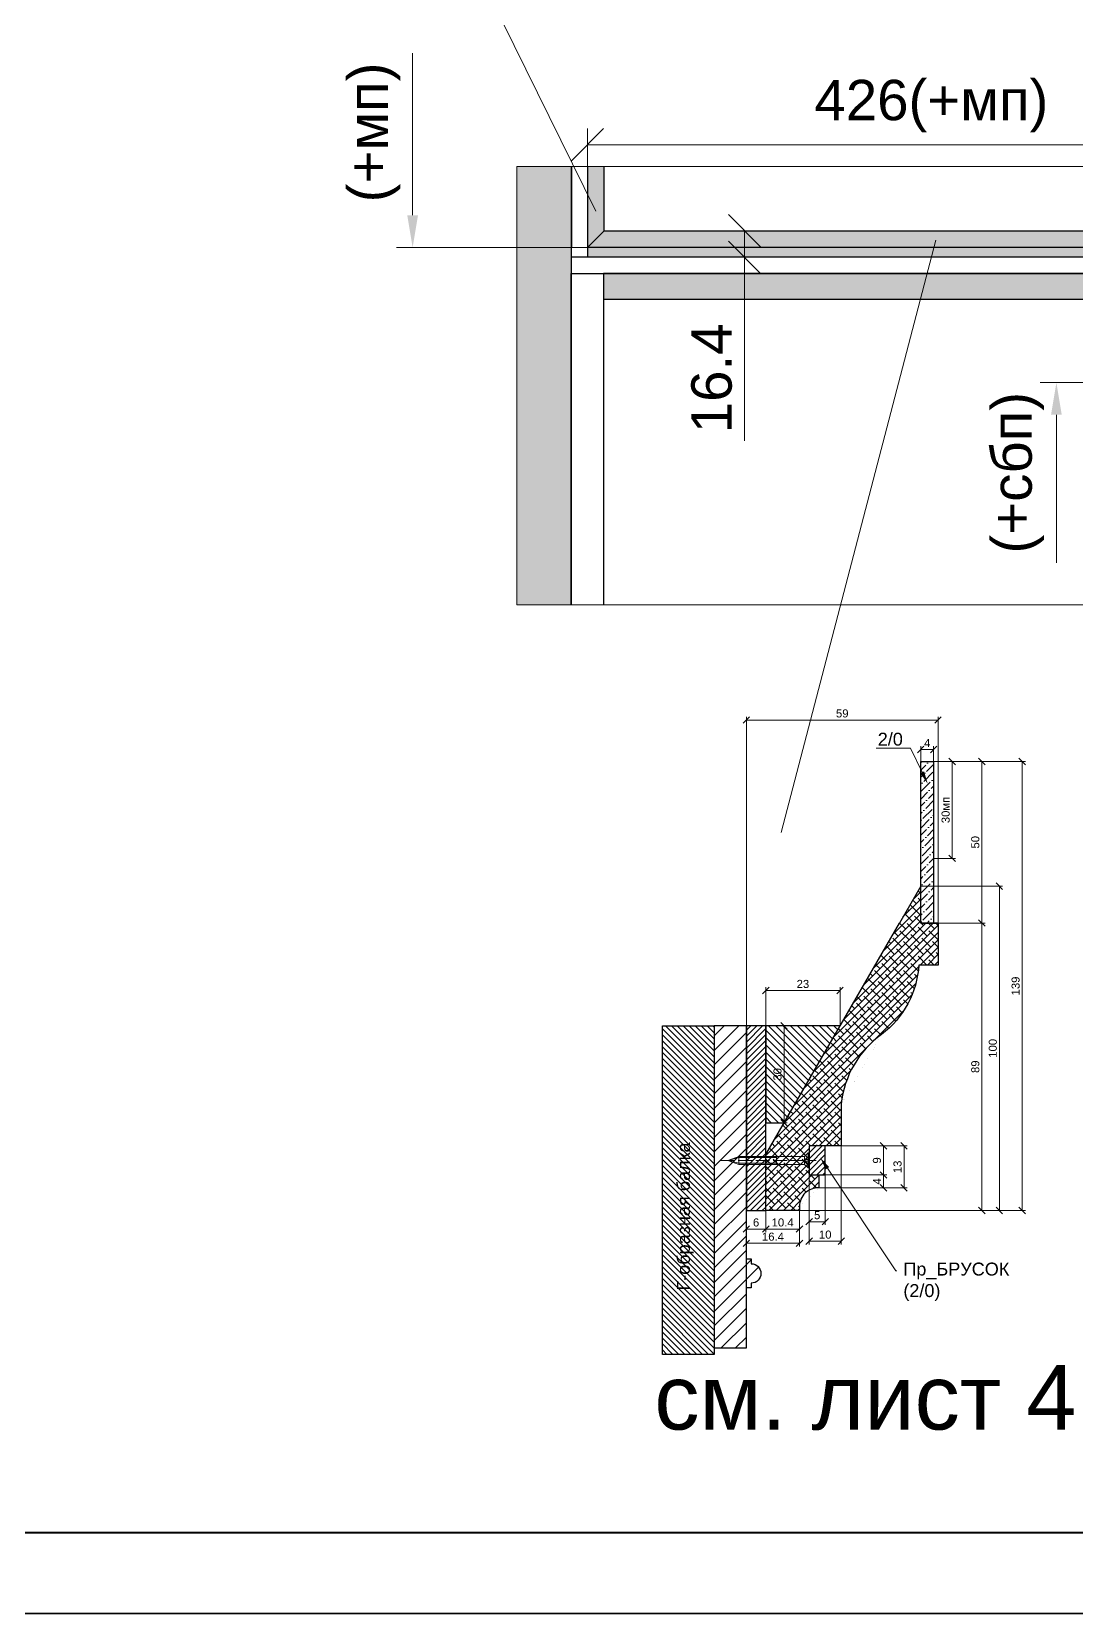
# Model space of a CAD drawing. Header units: millimetres. Extents: x 0 to 410, y 0 to 283.
# Drawn here: x 101.3 to 166, y 0 to 97.9 of the extents above; entities that cross this region are included whole.
import ezdxf
from ezdxf import colors
from ezdxf.entities.mleader import LeaderData, LeaderLine
from ezdxf.math import Vec2, Vec3

# ---------------------------------------------------------------- set-up
doc = ezdxf.new("R2010")
doc.units = ezdxf.units.MM
doc.linetypes.add('AM_ISO02W050', pattern=[7.5, 6, -1.5])
doc.linetypes.add('AM_ISO08W050', pattern=[18, 12, -1.5, 3, -1.5])
doc.layers.get('DEFPOINTS').update_dxf_attribs({"color": 106, "lineweight": 5})
for name, color, linetype, lineweight in [('pechatnaya_ramka', 2, 'Continuous', 30), ('КАРНИЗ МДФ', 31, 'Continuous', 30), ('КАРНИЗ Пр_N221', 3, 'Continuous', 30), ('крепеж', 3, 'Continuous', 15), ('Линии Размерные и Текст', 1, 'Continuous', 5), ('Линии Штриховки и Заливка', 1, 'Continuous', 5), ('профили', 20, 'Continuous', 30), ('размеры', 1, 'Continuous', 5), ('толстая', 7, 'Continuous', 30), ('ШТАМП', 7, 'Continuous', 30)]:
    doc.layers.add(name, color=color, linetype=linetype, lineweight=lineweight)
doc.styles.get("Standard").update_dxf_attribs({"font": 'arial.ttf'})
doc.dimstyles.get("Standard").update_dxf_attribs({"dimscale": 0, "dimtxt": 2.5, "dimasz": 2, "dimexe": 1, "dimexo": 0, "dimgap": 0.75, "dimtad": 1, "dimdsep": 46, "dimtxsty": 'Standard', "dimblk": 'OBLIQUE', "dimcen": 1.5, "dimclrd": 256, "dimclre": 256, "dimclrt": 7, "dimazin": 0, "dimtfac": 1, "dimtmove": 1, "dimatfit": 3, "dimfxl": 1, "dimtolj": 1, "dimtzin": 0, "dimlwd": 5, "dimlwe": 5, "dimarcsym": 0})
doc.dimstyles.new('STANDARD 10', dxfattribs={"dimscale": 0.8, "dimtxt": 2.5, "dimasz": 2, "dimexe": 1, "dimexo": 0, "dimgap": 0.75, "dimtad": 1, "dimdec": 0, "dimlfac": 10, "dimdsep": 46, "dimtxsty": 'Standard', "dimblk": 'OBLIQUE', "dimcen": 1.5, "dimclrd": 256, "dimclre": 256, "dimclrt": 7, "dimazin": 0, "dimtfac": 1, "dimtdec": 0, "dimtmove": 1, "dimatfit": 3, "dimfxl": 1, "dimtolj": 1, "dimtzin": 0, "dimlwd": 5, "dimlwe": 5, "dimarcsym": 0})

# ---------------------------------------------------------------- blocks, each defined once
blk = doc.blocks.new('_OBLIQUE')
at = {"color": 0, "linetype": 'ByBlock'}
blk.add_line((-0.5, -0.5), (0.5, 0.5), dxfattribs=at)
blk = doc.blocks.new('*D114')
at = {"layer": 'DEFPOINTS', "color": 0, "transparency": 16777216}
for p in [(52.94, 118.63), (66.5, 118.63), (10.02, 29.63)]:
    blk.add_point(p, dxfattribs=at)
at = {"layer": 'размеры', "lineweight": 5, "transparency": 16777216}
for p, q in [((52.94, 118.63), (67.5, 118.63)), ((66.5, 29.63), (66.5, 118.63)), ((10.02, 29.63), (67.5, 29.63))]:
    blk.add_line(p, q, dxfattribs=at)
at = {"layer": 'размеры', "lineweight": 5, "transparency": 16777216, "xscale": 2, "yscale": 2, "zscale": 2}
for p, rotation in [((66.5, 118.63), 90), ((66.5, 29.63), 270)]:
    blk.add_blockref('_OBLIQUE', p, dxfattribs=dict(at, rotation=rotation))
at = {"layer": 'размеры', "color": 7, "transparency": 16777216, "insert": (64.47, 74.13), "char_height": 2.5, "attachment_point": 5, "rotation": 90}
blk.add_mtext('\\A1;89', dxfattribs=at)
blk = doc.blocks.new('*D115')
at = {"layer": 'DEFPOINTS', "color": 0, "transparency": 16777216}
for p in [(51.56, 168.63), (66.5, 168.63), (52.94, 118.63)]:
    blk.add_point(p, dxfattribs=at)
at = {"layer": 'размеры', "lineweight": 5, "transparency": 16777216}
for p, q in [((51.56, 168.63), (67.5, 168.63)), ((66.5, 118.63), (66.5, 168.63)), ((52.94, 118.63), (67.5, 118.63))]:
    blk.add_line(p, q, dxfattribs=at)
at = {"layer": 'размеры', "lineweight": 5, "transparency": 16777216, "xscale": 2, "yscale": 2, "zscale": 2}
for p, rotation in [((66.5, 168.63), 90), ((66.5, 118.63), 270)]:
    blk.add_blockref('_OBLIQUE', p, dxfattribs=dict(at, rotation=rotation))
at = {"layer": 'размеры', "color": 7, "transparency": 16777216, "insert": (64.47, 143.63), "char_height": 2.5, "attachment_point": 5, "rotation": 90}
blk.add_mtext('\\A1;50', dxfattribs=at)
blk = doc.blocks.new('*D116')
at = {"layer": 'DEFPOINTS', "color": 0, "transparency": 16777216}
for p in [(47.56, 130.03), (10.02, 29.63), (71.93, 29.63)]:
    blk.add_point(p, dxfattribs=at)
at = {"layer": 'размеры', "lineweight": 5, "transparency": 16777216}
for p, q in [((47.56, 130.03), (72.93, 130.03)), ((71.93, 130.03), (71.93, 29.63)), ((10.02, 29.63), (72.93, 29.63))]:
    blk.add_line(p, q, dxfattribs=at)
at = {"layer": 'размеры', "lineweight": 5, "transparency": 16777216, "xscale": 2, "yscale": 2, "zscale": 2}
for p, rotation in [((71.93, 130.03), 90), ((71.93, 29.63), 270)]:
    blk.add_blockref('_OBLIQUE', p, dxfattribs=dict(at, rotation=rotation))
at = {"layer": 'размеры', "color": 7, "transparency": 16777216, "insert": (69.9, 79.83), "char_height": 2.5, "attachment_point": 5, "rotation": 90}
blk.add_mtext('\\A1;100', dxfattribs=at)
blk = doc.blocks.new('*D117')
at = {"layer": 'DEFPOINTS', "color": 0, "transparency": 16777216}
for p in [(51.56, 168.63), (78.99, 168.63), (10.02, 29.63)]:
    blk.add_point(p, dxfattribs=at)
at = {"layer": 'размеры', "lineweight": 5, "transparency": 16777216}
for p, q in [((51.56, 168.63), (79.99, 168.63)), ((78.99, 29.63), (78.99, 168.63)), ((10.02, 29.63), (79.99, 29.63))]:
    blk.add_line(p, q, dxfattribs=at)
at = {"layer": 'размеры', "lineweight": 5, "transparency": 16777216, "xscale": 2, "yscale": 2, "zscale": 2}
for p, rotation in [((78.99, 168.63), 90), ((78.99, 29.63), 270)]:
    blk.add_blockref('_OBLIQUE', p, dxfattribs=dict(at, rotation=rotation))
at = {"layer": 'размеры', "color": 7, "transparency": 16777216, "insert": (76.96, 99.13), "char_height": 2.5, "attachment_point": 5, "rotation": 90}
blk.add_mtext('\\A1;139', dxfattribs=at)
blk = doc.blocks.new('*D118')
at = {"layer": 'DEFPOINTS', "color": 0, "transparency": 16777216}
for p in [(47.56, 172.35), (47.56, 168.63), (51.56, 168.63)]:
    blk.add_point(p, dxfattribs=at)
at = {"layer": 'размеры', "lineweight": 5, "transparency": 16777216}
for p, q in [((47.56, 168.63), (47.56, 173.35)), ((51.56, 172.35), (47.56, 172.35)), ((51.56, 168.63), (51.56, 173.35))]:
    blk.add_line(p, q, dxfattribs=at)
at = {"layer": 'размеры', "lineweight": 5, "transparency": 16777216, "xscale": 2, "yscale": 2, "zscale": 2, "rotation": 180}
blk.add_blockref('_OBLIQUE', (47.56, 172.35), dxfattribs=at)
at = {"layer": 'размеры', "lineweight": 5, "transparency": 16777216, "xscale": 2, "yscale": 2, "zscale": 2}
blk.add_blockref('_OBLIQUE', (51.56, 172.35), dxfattribs=at)
at = {"layer": 'размеры', "color": 7, "transparency": 16777216, "insert": (49.56, 174.35), "char_height": 2.5, "attachment_point": 5}
blk.add_mtext('\\A1;4', dxfattribs=at)
blk = doc.blocks.new('*D119')
at = {"layer": 'DEFPOINTS', "color": 0, "transparency": 16777216}
for p in [(-6.41, 181.48), (52.94, 118.63), (-6.41, 86.78)]:
    blk.add_point(p, dxfattribs=at)
at = {"layer": 'размеры', "lineweight": 5, "transparency": 16777216}
for p, q in [((-6.41, 86.78), (-6.41, 182.48)), ((52.94, 181.48), (-6.41, 181.48)), ((52.94, 118.63), (52.94, 182.48))]:
    blk.add_line(p, q, dxfattribs=at)
at = {"layer": 'размеры', "lineweight": 5, "transparency": 16777216, "xscale": 2, "yscale": 2, "zscale": 2, "rotation": 180}
blk.add_blockref('_OBLIQUE', (-6.41, 181.48), dxfattribs=at)
at = {"layer": 'размеры', "lineweight": 5, "transparency": 16777216, "xscale": 2, "yscale": 2, "zscale": 2}
blk.add_blockref('_OBLIQUE', (52.94, 181.48), dxfattribs=at)
at = {"layer": 'размеры', "color": 7, "transparency": 16777216, "insert": (23.27, 183.51), "char_height": 2.5, "attachment_point": 5}
blk.add_mtext('\\A1;59', dxfattribs=at)
blk = doc.blocks.new('*D120')
at = {"layer": 'DEFPOINTS', "color": 0, "transparency": 16777216}
for p in [(22.59, 97.73), (-0.41, 86.78), (22.59, 86.78)]:
    blk.add_point(p, dxfattribs=at)
at = {"layer": 'размеры', "lineweight": 5, "transparency": 16777216}
for p, q in [((-0.41, 86.78), (-0.41, 98.73)), ((22.59, 86.78), (22.59, 98.73)), ((-0.41, 97.73), (22.59, 97.73))]:
    blk.add_line(p, q, dxfattribs=at)
at = {"layer": 'размеры', "lineweight": 5, "transparency": 16777216, "xscale": 2, "yscale": 2, "zscale": 2, "rotation": 180}
blk.add_blockref('_OBLIQUE', (-0.41, 97.73), dxfattribs=at)
at = {"layer": 'размеры', "lineweight": 5, "transparency": 16777216, "xscale": 2, "yscale": 2, "zscale": 2}
blk.add_blockref('_OBLIQUE', (22.59, 97.73), dxfattribs=at)
at = {"layer": 'размеры', "color": 7, "transparency": 16777216, "insert": (11.09, 99.75), "char_height": 2.5, "attachment_point": 5}
blk.add_mtext('\\A1;23', dxfattribs=at)
blk = doc.blocks.new('*D121')
at = {"layer": 'DEFPOINTS', "color": 0, "transparency": 16777216}
for p in [(-0.41, 86.78), (-0.41, 56.78), (5.25, 56.78)]:
    blk.add_point(p, dxfattribs=at)
at = {"layer": 'размеры', "lineweight": 5, "transparency": 16777216}
for p, q in [((-0.41, 86.78), (6.25, 86.78)), ((5.25, 86.78), (5.25, 56.78)), ((-0.41, 56.78), (6.25, 56.78))]:
    blk.add_line(p, q, dxfattribs=at)
at = {"layer": 'размеры', "lineweight": 5, "transparency": 16777216, "xscale": 2, "yscale": 2, "zscale": 2}
for p, rotation in [((5.25, 86.78), 90), ((5.25, 56.78), 270)]:
    blk.add_blockref('_OBLIQUE', p, dxfattribs=dict(at, rotation=rotation))
at = {"layer": 'размеры', "color": 7, "transparency": 16777216, "insert": (3.23, 71.78), "char_height": 2.5, "attachment_point": 5, "rotation": 90}
blk.add_mtext('\\A1;30', dxfattribs=at)
blk = doc.blocks.new('*D122')
at = {"layer": 'DEFPOINTS', "color": 0, "transparency": 16777216}
for p in [(51.56, 168.63), (57.32, 168.63), (51.56, 138.63)]:
    blk.add_point(p, dxfattribs=at)
at = {"layer": 'Линии Размерные и Текст', "lineweight": 5, "transparency": 16777216}
for p, q in [((51.56, 168.63), (58.32, 168.63)), ((57.32, 138.63), (57.32, 168.63)), ((51.56, 138.63), (58.32, 138.63))]:
    blk.add_line(p, q, dxfattribs=at)
at = {"layer": 'Линии Размерные и Текст', "lineweight": 5, "transparency": 16777216, "xscale": 2, "yscale": 2, "zscale": 2}
for p, rotation in [((57.32, 168.63), 90), ((57.32, 138.63), 270)]:
    blk.add_blockref('_OBLIQUE', p, dxfattribs=dict(at, rotation=rotation))
at = {"layer": 'Линии Размерные и Текст', "color": 7, "transparency": 16777216, "insert": (55.29, 153.63), "char_height": 2.5, "attachment_point": 5, "rotation": 90}
blk.add_mtext('\\A1;30мп', dxfattribs=at)
blk = doc.blocks.new('*D123')
at = {"layer": 'DEFPOINTS', "color": 0, "transparency": 16777216}
for p in [(-0.41, 29.63), (10.02, 29.63), (-0.41, 23.87)]:
    blk.add_point(p, dxfattribs=at)
at = {"layer": 'Линии Размерные и Текст', "lineweight": 5, "transparency": 16777216}
for p, q in [((-0.41, 29.63), (-0.41, 22.87)), ((10.02, 29.63), (10.02, 22.87)), ((10.02, 23.87), (-0.41, 23.87))]:
    blk.add_line(p, q, dxfattribs=at)
at = {"layer": 'Линии Размерные и Текст', "lineweight": 5, "transparency": 16777216, "xscale": 2, "yscale": 2, "zscale": 2, "rotation": 180}
blk.add_blockref('_OBLIQUE', (-0.41, 23.87), dxfattribs=at)
at = {"layer": 'Линии Размерные и Текст', "lineweight": 5, "transparency": 16777216, "xscale": 2, "yscale": 2, "zscale": 2}
blk.add_blockref('_OBLIQUE', (10.02, 23.87), dxfattribs=at)
at = {"layer": 'Линии Размерные и Текст', "color": 7, "transparency": 16777216, "insert": (4.81, 25.9), "char_height": 2.5, "attachment_point": 5}
blk.add_mtext('\\A1;10.4', dxfattribs=at)
blk = doc.blocks.new('*D124')
at = {"layer": 'DEFPOINTS', "color": 0, "transparency": 16777216}
for p in [(22.98, 49.63), (18.02, 40.63), (36.05, 40.63)]:
    blk.add_point(p, dxfattribs=at)
at = {"layer": 'Линии Размерные и Текст', "lineweight": 5, "transparency": 16777216}
for p, q in [((22.98, 49.63), (37.05, 49.63)), ((36.05, 49.63), (36.05, 40.63)), ((18.02, 40.63), (37.05, 40.63))]:
    blk.add_line(p, q, dxfattribs=at)
at = {"layer": 'Линии Размерные и Текст', "lineweight": 5, "transparency": 16777216, "xscale": 2, "yscale": 2, "zscale": 2}
for p, rotation in [((36.05, 49.63), 90), ((36.05, 40.63), 270)]:
    blk.add_blockref('_OBLIQUE', p, dxfattribs=dict(at, rotation=rotation))
at = {"layer": 'Линии Размерные и Текст', "color": 7, "transparency": 16777216, "insert": (34.02, 45.13), "char_height": 2.5, "attachment_point": 5, "rotation": 90}
blk.add_mtext('\\A1;9', dxfattribs=at)
blk = doc.blocks.new('*D125')
at = {"layer": 'DEFPOINTS', "color": 0, "transparency": 16777216}
for p in [(18.02, 40.63), (16.02, 36.62), (36.05, 36.62)]:
    blk.add_point(p, dxfattribs=at)
at = {"layer": 'Линии Размерные и Текст', "lineweight": 5, "transparency": 16777216}
for p, q in [((18.02, 40.63), (37.05, 40.63)), ((36.05, 40.63), (36.05, 36.62)), ((16.02, 36.62), (37.05, 36.62))]:
    blk.add_line(p, q, dxfattribs=at)
at = {"layer": 'Линии Размерные и Текст', "lineweight": 5, "transparency": 16777216, "xscale": 2, "yscale": 2, "zscale": 2}
for p, rotation in [((36.05, 40.63), 90), ((36.05, 36.62), 270)]:
    blk.add_blockref('_OBLIQUE', p, dxfattribs=dict(at, rotation=rotation))
at = {"layer": 'Линии Размерные и Текст', "color": 7, "transparency": 16777216, "insert": (34.05, 38.62), "char_height": 2.5, "attachment_point": 5, "rotation": 90}
blk.add_mtext('\\A1;4', dxfattribs=at)
blk = doc.blocks.new('*D126')
at = {"layer": 'DEFPOINTS', "color": 0, "transparency": 16777216}
for p in [(22.98, 49.63), (42.42, 49.63), (16.02, 36.62)]:
    blk.add_point(p, dxfattribs=at)
at = {"layer": 'Линии Размерные и Текст', "lineweight": 5, "transparency": 16777216}
for p, q in [((22.98, 49.63), (43.42, 49.63)), ((42.42, 36.62), (42.42, 49.63)), ((16.02, 36.62), (43.42, 36.62))]:
    blk.add_line(p, q, dxfattribs=at)
at = {"layer": 'Линии Размерные и Текст', "lineweight": 5, "transparency": 16777216, "xscale": 2, "yscale": 2, "zscale": 2}
for p, rotation in [((42.42, 49.63), 90), ((42.42, 36.62), 270)]:
    blk.add_blockref('_OBLIQUE', p, dxfattribs=dict(at, rotation=rotation))
at = {"layer": 'Линии Размерные и Текст', "color": 7, "transparency": 16777216, "insert": (40.39, 43.12), "char_height": 2.5, "attachment_point": 5, "rotation": 90}
blk.add_mtext('\\A1;13', dxfattribs=at)
blk = doc.blocks.new('*D127')
at = {"layer": 'DEFPOINTS', "color": 0, "transparency": 16777216}
for p in [(13.02, 49.63), (22.98, 49.63), (13.02, 20.12)]:
    blk.add_point(p, dxfattribs=at)
at = {"layer": 'Линии Размерные и Текст', "lineweight": 5, "transparency": 16777216}
for p, q in [((13.02, 49.63), (13.02, 19.12)), ((22.98, 49.63), (22.98, 19.12)), ((22.98, 20.12), (13.02, 20.12))]:
    blk.add_line(p, q, dxfattribs=at)
at = {"layer": 'Линии Размерные и Текст', "lineweight": 5, "transparency": 16777216, "xscale": 2, "yscale": 2, "zscale": 2, "rotation": 180}
blk.add_blockref('_OBLIQUE', (13.02, 20.12), dxfattribs=at)
at = {"layer": 'Линии Размерные и Текст', "lineweight": 5, "transparency": 16777216, "xscale": 2, "yscale": 2, "zscale": 2}
blk.add_blockref('_OBLIQUE', (22.98, 20.12), dxfattribs=at)
at = {"layer": 'Линии Размерные и Текст', "color": 7, "transparency": 16777216, "insert": (18, 22.14), "char_height": 2.5, "attachment_point": 5}
blk.add_mtext('\\A1;10', dxfattribs=at)
blk = doc.blocks.new('*D128')
at = {"layer": 'DEFPOINTS', "color": 0, "transparency": 16777216}
for p in [(13.02, 40.63), (18.02, 40.63), (18.02, 26.13)]:
    blk.add_point(p, dxfattribs=at)
at = {"layer": 'Линии Размерные и Текст', "lineweight": 5, "transparency": 16777216}
for p, q in [((13.02, 40.63), (13.02, 25.13)), ((18.02, 40.63), (18.02, 25.13)), ((13.02, 26.13), (18.02, 26.13))]:
    blk.add_line(p, q, dxfattribs=at)
at = {"layer": 'Линии Размерные и Текст', "lineweight": 5, "transparency": 16777216, "xscale": 2, "yscale": 2, "zscale": 2, "rotation": 180}
blk.add_blockref('_OBLIQUE', (13.02, 26.13), dxfattribs=at)
at = {"layer": 'Линии Размерные и Текст', "lineweight": 5, "transparency": 16777216, "xscale": 2, "yscale": 2, "zscale": 2}
blk.add_blockref('_OBLIQUE', (18.02, 26.13), dxfattribs=at)
at = {"layer": 'Линии Размерные и Текст', "color": 7, "transparency": 16777216, "insert": (15.52, 28.16), "char_height": 2.5, "attachment_point": 5}
blk.add_mtext('\\A1;5', dxfattribs=at)
blk = doc.blocks.new('саморез')
at = {"layer": 'крепеж', "linetype": 'AM_ISO02W050', "extrusion": (0, 1, 0)}
blk.add_lwpolyline([(-38, 0), (3, 0)], dxfattribs=at)
at = {"layer": 'крепеж', "extrusion": (1, 0, 0)}
blk.add_lwpolyline([(3.25, 0), (-3.25, 0)], dxfattribs=at)
at = {"layer": 'крепеж', "extrusion": (0, 1, 0)}
for points, elevation in [([(0, 0), (-0.43, 0)], 3.25), ([(-1.93, 0), (-30.19, 0)], 1.75), ([(-14, 0), (-30.19, 0)], 1.2), ([(0, 0), (-0.43, 0)], -3.25), ([(-1.93, 0), (-30.19, 0)], -1.75), ([(-14, 0), (-30.19, 0)], -1.2)]:
    blk.add_lwpolyline(points, dxfattribs=dict(at, elevation=elevation))
at = {"layer": 'крепеж', "linetype": 'AM_ISO08W050', "extrusion": (0.69209, 0.721811, 0), "elevation": 1.44}
blk.add_lwpolyline([(-0.97, 0), (1.38, 0)], dxfattribs=at)
at = {"layer": 'крепеж', "linetype": 'AM_ISO08W050', "extrusion": (0, 1, 0)}
for elevation in [0.37, -0.37]:
    blk.add_lwpolyline([(0, 0), (-1.7, 0)], dxfattribs=dict(at, elevation=elevation))
at = {"layer": 'крепеж', "extrusion": (1, 0, 0)}
for points, elevation in [([(3.25, 0), (-3.25, 0)], 0.43), ([(-1.75, 0), (1.75, 0)], 1.93), ([(1.75, 0), (-1.75, 0)], 14), ([(1.75, 0), (-1.75, 0)], 30.19)]:
    blk.add_lwpolyline(points, dxfattribs=dict(at, elevation=elevation))
at = {"layer": 'крепеж', "extrusion": (-0.707107, -0.707107, 0), "elevation": -2.6}
blk.add_lwpolyline([(0.13, 0), (-1.99, 0)], dxfattribs=at)
at = {"layer": 'крепеж', "linetype": 'AM_ISO08W050', "extrusion": (1, 0, 0), "elevation": 1.7}
blk.add_lwpolyline([(0.37, 0), (-0.37, 0)], dxfattribs=at)
at = {"layer": 'крепеж', "extrusion": (-0.34202, -0.939693, 0), "elevation": -11.97}
blk.add_lwpolyline([(27.77, 0), (32.89, 0)], dxfattribs=at)
at = {"layer": 'крепеж', "extrusion": (-0.242152, -0.970238, 0), "elevation": -8.48}
blk.add_lwpolyline([(29, 0), (33.96, 0)], dxfattribs=at)
at = {"layer": 'крепеж', "extrusion": (0.34202, -0.939693, 0), "elevation": 11.97}
blk.add_lwpolyline([(27.77, 0), (32.89, 0)], dxfattribs=at)
at = {"layer": 'крепеж', "extrusion": (-0.242152, 0.970238, 0), "elevation": -8.48}
blk.add_lwpolyline([(-29, 0), (-33.96, 0)], dxfattribs=at)
at = {"layer": 'крепеж', "linetype": 'AM_ISO08W050', "extrusion": (-0.69209, 0.721811, 0), "elevation": -1.44}
blk.add_lwpolyline([(-0.97, 0), (1.38, 0)], dxfattribs=at)
at = {"layer": 'крепеж', "extrusion": (0.707107, -0.707107, 0), "elevation": 2.6}
blk.add_lwpolyline([(0.13, 0), (-1.99, 0)], dxfattribs=at)
blk = doc.blocks.new('*D129')
at = {"layer": 'DEFPOINTS', "color": 0, "transparency": 16777216}
for p in [(-6.41, 29.63), (-0.41, 29.63), (-0.41, 23.87)]:
    blk.add_point(p, dxfattribs=at)
at = {"layer": 'Линии Размерные и Текст', "lineweight": 5, "transparency": 16777216}
for p, q in [((-6.41, 29.63), (-6.41, 22.87)), ((-0.41, 29.63), (-0.41, 22.87)), ((-6.41, 23.87), (-0.41, 23.87))]:
    blk.add_line(p, q, dxfattribs=at)
at = {"layer": 'Линии Размерные и Текст', "lineweight": 5, "transparency": 16777216, "xscale": 2, "yscale": 2, "zscale": 2, "rotation": 180}
blk.add_blockref('_OBLIQUE', (-6.41, 23.87), dxfattribs=at)
at = {"layer": 'Линии Размерные и Текст', "lineweight": 5, "transparency": 16777216, "xscale": 2, "yscale": 2, "zscale": 2}
blk.add_blockref('_OBLIQUE', (-0.41, 23.87), dxfattribs=at)
at = {"layer": 'Линии Размерные и Текст', "color": 7, "transparency": 16777216, "insert": (-3.41, 25.9), "char_height": 2.5, "attachment_point": 5}
blk.add_mtext('\\A1;6', dxfattribs=at)
blk = doc.blocks.new('*D130')
at = {"layer": 'DEFPOINTS', "color": 0, "transparency": 16777216}
for p in [(-6.41, 29.63), (10.02, 29.63), (-6.41, 19.47)]:
    blk.add_point(p, dxfattribs=at)
at = {"layer": 'Линии Размерные и Текст', "lineweight": 5, "transparency": 16777216}
for p, q in [((-6.41, 29.63), (-6.41, 18.47)), ((10.02, 29.63), (10.02, 18.47)), ((10.02, 19.47), (-6.41, 19.47))]:
    blk.add_line(p, q, dxfattribs=at)
at = {"layer": 'Линии Размерные и Текст', "lineweight": 5, "transparency": 16777216, "xscale": 2, "yscale": 2, "zscale": 2, "rotation": 180}
blk.add_blockref('_OBLIQUE', (-6.41, 19.47), dxfattribs=at)
at = {"layer": 'Линии Размерные и Текст', "lineweight": 5, "transparency": 16777216, "xscale": 2, "yscale": 2, "zscale": 2}
blk.add_blockref('_OBLIQUE', (10.02, 19.47), dxfattribs=at)
at = {"layer": 'Линии Размерные и Текст', "color": 7, "transparency": 16777216, "insert": (1.81, 21.5), "char_height": 2.5, "attachment_point": 5}
blk.add_mtext('\\A1;16.4', dxfattribs=at)
blk = doc.blocks.new('*D471')
at = {"layer": 'DEFPOINTS', "color": 0, "transparency": 16777216}
for p in [(135.73, 90.949), (178.322, 85.62), (135.73, 84.579)]:
    blk.add_point(p, dxfattribs=at)
at = {"layer": 'Линии Размерные и Текст', "lineweight": 5, "transparency": 16777216}
for p, q in [((135.73, 84.579), (135.73, 91.949)), ((178.322, 85.62), (178.322, 91.949)), ((178.322, 90.949), (135.73, 90.949))]:
    blk.add_line(p, q, dxfattribs=at)
at = {"layer": 'Линии Размерные и Текст', "lineweight": 5, "transparency": 16777216, "xscale": 2, "yscale": 2, "zscale": 2, "rotation": 180}
blk.add_blockref('_OBLIQUE', (135.73, 90.949), dxfattribs=at)
at = {"layer": 'Линии Размерные и Текст', "lineweight": 5, "transparency": 16777216, "xscale": 2, "yscale": 2, "zscale": 2}
blk.add_blockref('_OBLIQUE', (178.322, 90.949), dxfattribs=at)
at = {"layer": 'Линии Размерные и Текст', "color": 7, "transparency": 16777216, "insert": (157.026, 93.338), "char_height": 2.5, "attachment_point": 5}
blk.add_mtext('\\A1;426(+мп)', dxfattribs=at)
blk = doc.blocks.new('*D473')
at = {"layer": 'DEFPOINTS', "color": 0, "transparency": 16777216}
for p in [(136.771, 85.62), (145.454, 85.62), (135.733, 83.977)]:
    blk.add_point(p, dxfattribs=at)
at = {"layer": 'Линии Размерные и Текст', "lineweight": 5, "transparency": 16777216}
for p, q in [((136.771, 85.62), (146.454, 85.62)), ((145.454, 83.977), (145.454, 85.62)), ((135.733, 83.977), (146.454, 83.977)), ((145.454, 72.604), (145.454, 83.977))]:
    blk.add_line(p, q, dxfattribs=at)
at = {"layer": 'Линии Размерные и Текст', "lineweight": 5, "transparency": 16777216, "xscale": 2, "yscale": 2, "zscale": 2}
for p, rotation in [((145.454, 85.62), 90), ((145.454, 83.977), 270)]:
    blk.add_blockref('_OBLIQUE', p, dxfattribs=dict(at, rotation=rotation))
at = {"layer": 'Линии Размерные и Текст', "color": 7, "transparency": 16777216, "insert": (143.428, 76.478), "char_height": 2.5, "attachment_point": 5, "rotation": 90}
blk.add_mtext('\\A1;16.4', dxfattribs=at)
blk = doc.blocks.new('*D476')
at = {"layer": 'DEFPOINTS', "color": 0, "transparency": 16777216}
for p in [(178.322, 76.22), (164.768, 67.748), (178.322, 67.748)]:
    blk.add_point(p, dxfattribs=at)
at = {"layer": 'Линии Размерные и Текст', "lineweight": 5, "transparency": 16777216}
for p, q in [((178.322, 76.22), (163.768, 76.22)), ((164.768, 74.22), (164.768, 65.051))]:
    blk.add_line(p, q, dxfattribs=at)
at = {"layer": 'Линии Размерные и Текст', "transparency": 16777216}
blk.add_solid([(164.435, 74.22), (165.101, 74.22), (164.768, 76.22)], dxfattribs=at)
at = {"layer": 'Линии Размерные и Текст', "color": 7, "transparency": 16777216, "insert": (162.371, 70.634), "char_height": 2.5, "attachment_point": 5, "rotation": 90}
blk.add_mtext('\\A1;(+сбп)', dxfattribs=at)
blk = doc.blocks.new('_None')
blk = doc.blocks.new('*D480')
at = {"layer": 'DEFPOINTS', "color": 0, "transparency": 16777216}
for p in [(124.901, 93.052), (135.731, 93.052), (135.731, 84.58)]:
    blk.add_point(p, dxfattribs=at)
at = {"layer": 'Линии Размерные и Текст', "lineweight": 5, "transparency": 16777216}
for p, q in [((124.901, 86.58), (124.901, 96.616)), ((135.731, 84.58), (123.901, 84.58))]:
    blk.add_line(p, q, dxfattribs=at)
at = {"layer": 'Линии Размерные и Текст', "transparency": 16777216}
blk.add_solid([(124.568, 86.58), (125.235, 86.58), (124.901, 84.58)], dxfattribs=at)
at = {"layer": 'Линии Размерные и Текст', "color": 7, "transparency": 16777216, "insert": (122.512, 91.706), "char_height": 2.5, "attachment_point": 5, "rotation": 90}
blk.add_mtext('\\A1;(+мп)', dxfattribs=at)
blk = doc.blocks.new('карниз раскреп РО на шкафу')
at = {"layer": 'Линии Размерные и Текст'}
h = blk.add_hatch(dxfattribs=at)
h.set_pattern_fill('ANSI31', color=256, scale=0.41, angle=90)
h.set_pattern_definition([(135, (-883.2816, -111.6526), (-0.9204763, -0.9204763), [])])
h.paths.add_polyline_path([(-16.406, 86.783), (-32.406, 86.783), (-32.406, -14.956), (-16.406, -14.956), (-16.406, 29.626), (-16.406, 29.626)])
h.paths.add_polyline_path([(-21.614, 3.391), (-21.614, 51.257), (-29.857, 51.257), (-29.857, 3.391)], flags=24)
h = blk.add_hatch(dxfattribs=at)
h.set_pattern_fill('ANSI31', color=256)
h.set_pattern_definition([(45, (-1063.3034, -111.6526), (-2.245064, 2.245064), [])])
h.paths.add_polyline_path([(-6.406, 86.783), (-16.406, 86.783), (-16.406, -12.943), (-6.406, -12.943)])
edge = h.paths.add_edge_path()
edge.add_line((-6.406, 14.626), (-4.906, 14.626))
edge.add_line((-4.906, 14.626), (-4.906, 13.126))
edge.add_arc((-4.906, 10.126), 3, -90, 90, ccw=False)
edge.add_line((-4.906, 7.126), (-4.906, 5.626))
edge.add_line((-4.906, 5.626), (-6.406, 5.626))
edge.add_line((-6.406, 5.626), (-6.406, 14.626))
h = blk.add_hatch(dxfattribs=at)
h.set_pattern_fill('ANSI31', color=256, scale=0.41)
h.set_pattern_definition([(45, (-873.2816, -111.6526), (-0.9204763, 0.9204763), [])])
h.paths.add_polyline_path([(-0.406, 86.783), (-6.406, 86.783), (-6.406, 29.626), (-0.406, 29.626)])
h = blk.add_hatch(dxfattribs=at)
h.set_pattern_fill('ANSI31', color=256, scale=0.5, angle=90, style=0)
h.set_pattern_definition([(135, (-873.2816, -111.6526), (-1.122532, -1.122532), [])])
h.paths.add_polyline_path([(-0.406, 56.783), (5.274, 56.783), (22.594, 86.783), (-0.406, 86.783)])
h.paths.add_polyline_path([(5.819, 69.226), (5.819, 74.361), (0.667, 74.361), (0.667, 69.226)], flags=24)
h = blk.add_hatch(dxfattribs=at)
h.set_pattern_fill('ANSI31', color=256, scale=0.41)
h.set_pattern_definition([(45, (-458.7278, -111.6526), (-0.9204763, 0.9204763), [])])
h.paths.add_polyline_path([(18.021, 49.626), (13.021, 49.626), (13.021, 40.626), (18.021, 40.626)])
at = {"layer": 'Линии Штриховки и Заливка'}
h = blk.add_hatch(dxfattribs=at)
h.set_pattern_fill('ANSI36', color=256, scale=0.5, style=0)
h.set_pattern_definition([(45, (-6711.5004, -8258.1995), (0.841899, 3.08696304), [3.96875, -0.79375, 0, -0.79375])])
h.paths.add_polyline_path([(51.561, 168.628), (47.561, 168.628), (47.561, 118.628), (51.561, 118.628)])
h = blk.add_hatch(dxfattribs=at)
h.set_pattern_fill('ANSI38', color=256, scale=0.5, style=0)
h.set_pattern_definition([(45, (-7156.964, -8251.9866), (-1.12253202, 1.12253202), []), (135, (-7156.964, -8251.9866), (-3.36759605, 1.12253202), [3.96875, -2.38125])])
edge = h.paths.add_edge_path()
edge.add_line((-0.406, 46.946), (-0.406, 29.626))
edge.add_line((-0.406, 29.626), (10.021, 29.626))
edge.add_line((10.021, 29.626), (10.021, 30.833))
edge.add_arc((15.771, 30.878), 5.75, 87.50984, 180.44744, ccw=False)
edge.add_line((16.021, 36.623), (16.021, 40.626))
edge.add_line((16.021, 40.626), (13.021, 40.626))
edge.add_line((13.021, 40.626), (13.021, 49.626))
edge.add_line((13.021, 49.626), (22.978, 49.626))
edge.add_line((22.978, 49.626), (22.978, 62.626))
edge.add_arc((53.028, 59.542), 30.208, 125.52981, 174.14041, ccw=False)
edge.add_arc((17.661, 107.485), 29.376, 307.32726, 356.37158)
edge.add_line((46.978, 105.626), (52.94, 105.626))
edge.add_line((52.94, 105.626), (52.94, 118.628))
edge.add_line((52.94, 118.628), (47.561, 118.628))
edge.add_line((47.561, 118.628), (47.561, 130.028))
edge.add_line((47.561, 130.028), (-0.406, 46.946))
at = {"layer": 'КАРНИЗ МДФ'}
blk.add_lwpolyline([(51.561, 118.628), (47.561, 118.628), (47.561, 168.628), (51.561, 168.628)], close=True, dxfattribs=at)
at = {"layer": 'КАРНИЗ Пр_N221', "ltscale": 100}
blk.add_lwpolyline([(52.94, 118.628), (47.561, 118.628), (47.561, 130.028), (40.98, 118.628)], dxfattribs=at)
for points in [[(16.021, 40.626), (16.021, 36.623, 0.4246948), (10.021, 30.923), (10.021, 29.626), (-0.406, 29.626), (-0.406, 46.946), (40.98, 118.628)], [(47.561, 118.628), (52.94, 118.628), (52.94, 105.626), (46.978, 105.626, -0.2173238), (35.473, 84.126, 0.2153428), (22.978, 62.626), (22.978, 49.626), (16.021, 49.626)]]:
    blk.add_lwpolyline(points, format="xyb", dxfattribs=at)
for points in [[(-32.406, 86.783), (-16.406, 86.783), (-16.406, -14.956), (-32.406, -14.956)], [(-6.406, 86.783), (-16.406, 86.783), (-16.406, -12.943), (-6.406, -12.943)], [(-0.406, 86.783), (-6.406, 86.783), (-6.406, 29.626), (-0.406, 29.626)], [(18.021, 49.626), (13.021, 49.626), (13.021, 40.626), (18.021, 40.626)]]:
    blk.add_lwpolyline(points, close=True, dxfattribs=at)
blk.add_lwpolyline([(-6.406, 14.626), (-4.906, 14.626), (-4.906, 13.126, -1), (-4.906, 7.126), (-4.906, 5.626), (-6.406, 5.626)], format="xyb", close=True, dxfattribs=at)
at = {"layer": 'профили', "ltscale": 100}
blk.add_lwpolyline([(5.274, 56.783), (22.594, 86.783), (-0.406, 86.783), (-0.406, 56.783)], close=True, dxfattribs=at)
at = {"layer": 'Линии Размерные и Текст', "xscale": 0.71972231424969, "yscale": 0.71972231424969, "zscale": 0.71972231424969, "rotation": 180}
blk.add_blockref('саморез', (13.019, 45.126), dxfattribs=at)
at = {"layer": 'Линии Размерные и Текст', "insert": (-27.894, 4.83), "char_height": 4, "attachment_point": 1, "rotation": 90}
blk.add_mtext_dynamic_manual_height_columns('Г-образная балка', width=67.13095, gutter_width=20, heights=[0], dxfattribs=at)
at = {"layer": 'Линии Размерные и Текст'}
for base, p1, p2, override, picture, middle in [((57.32, 168.628), (51.561, 138.628), (51.561, 168.628), {"dimscale": 1, "dimpost": 'мп'}, '*D122', (55.293, 153.628)), ((42.421, 49.626), (16.021, 36.623), (22.978, 49.626), {"dimscale": 1}, '*D126', (40.394, 43.124)), ((36.046, 40.626), (22.978, 49.626), (18.021, 40.626), {"dimscale": 1}, '*D124', (34.019, 45.126)), ((36.046, 36.623), (18.021, 40.626), (16.021, 36.623), {"dimscale": 1}, '*D125', (34.046, 38.624))]:
    dim = blk.add_linear_dim(base=base, p1=p1, p2=p2, angle=90, dimstyle='Standard', override=override, dxfattribs=at)
    dim.commit()
    dim.dimension.update_dxf_attribs({"geometry": picture, "text_midpoint": middle})
for base, p1, p2, override, picture, middle in [((13.021, 20.116), (22.978, 49.626), (13.021, 49.626), {"dimscale": 1, "dimdec": 0}, '*D127', (17.999, 22.142)), ((18.021, 26.134), (13.021, 40.626), (18.021, 40.626), {"dimscale": 1}, '*D128', (15.521, 28.155)), ((-0.406, 23.871), (-6.406, 29.626), (-0.406, 29.626), {"dimscale": 1, "dimdec": 1}, '*D129', (-3.406, 25.897)), ((-6.406, 19.473), (10.021, 29.626), (-6.406, 29.626), {"dimscale": 1, "dimdec": 1}, '*D130', (1.807, 21.499)), ((-0.406, 23.871), (10.021, 29.626), (-0.406, 29.626), {"dimscale": 1, "dimdec": 1}, '*D123', (4.807, 25.897))]:
    dim = blk.add_linear_dim(base=base, p1=p1, p2=p2, dimstyle='Standard', override=override, dxfattribs=at)
    dim.commit()
    dim.dimension.update_dxf_attribs({"geometry": picture, "text_midpoint": middle})
at = {"layer": 'размеры'}
dim = blk.add_linear_dim(base=(-6.406, 181.479), p1=(52.94, 118.628), p2=(-6.406, 86.783), dimstyle='Standard', override={"dimscale": 1, "dimdec": 0, "dimlfac": 1}, dxfattribs=at)
dim.commit()
dim.dimension.update_dxf_attribs({"geometry": '*D119', "text_midpoint": (23.267, 181.479), "dimtype": 128})
for base, p1, p2, picture, middle in [((47.561, 172.346), (51.561, 168.628), (47.561, 168.628), '*D118', (49.561, 174.346)), ((22.594, 97.726), (-0.406, 86.783), (22.594, 86.783), '*D120', (11.094, 99.754))]:
    dim = blk.add_linear_dim(base=base, p1=p1, p2=p2, dimstyle='Standard', override={"dimscale": 1, "dimdec": 0, "dimlfac": 1}, dxfattribs=at)
    dim.commit()
    dim.dimension.update_dxf_attribs({"geometry": picture, "text_midpoint": middle})
for base, p1, p2, picture, middle in [((78.992, 168.628), (10.021, 29.626), (51.561, 168.628), '*D117', (76.965, 99.127)), ((66.495, 168.628), (52.94, 118.628), (51.561, 168.628), '*D115', (64.469, 143.628)), ((71.926, 29.626), (47.561, 130.028), (10.021, 29.626), '*D116', (69.899, 79.827)), ((66.495, 118.628), (10.021, 29.626), (52.94, 118.628), '*D114', (64.469, 74.127)), ((5.253, 56.783), (-0.406, 86.783), (-0.406, 56.783), '*D121', (3.226, 71.783))]:
    dim = blk.add_linear_dim(base=base, p1=p1, p2=p2, angle=90, dimstyle='Standard', override={"dimscale": 1, "dimdec": 0, "dimlfac": 1}, dxfattribs=at)
    dim.commit()
    dim.dimension.update_dxf_attribs({"geometry": picture, "text_midpoint": middle})
at = {"layer": 'Линии Размерные и Текст'}
ml = blk.add_multileader_mtext('Standard', dxfattribs=at)
ml.set_content('2/0', color=256)
ml.set_leader_properties()
ml.build(insert=Vec2(0, 0))
ml.multileader.update_dxf_attribs({"text_right_attachment_type": 6, "dogleg_length": 0.36})
ctx = ml.context
ctx.base_point, ctx.plane_origin = Vec3(32.697, 175.515), Vec3(0.804, 138.376)
ctx.right_attachment, ctx.text_align_type = 6, 2
notes = []
notes.append((ctx, [(0, (1, 1, 0), (44.394, 172.749), (-1, 0), 0.36, [(0, [(49.763, 161.692)], 0, [])])]))
ctx.mtext.insert, ctx.mtext.alignment, ctx.mtext.flow_direction = Vec3(42.034, 177.549), 3, 5
ml = blk.add_multileader_mtext('Standard', dxfattribs=at)
ml.set_content('Пр_БРУСОК\\P(2/0)', color=256)
ml.set_leader_properties()
ml.build(insert=Vec2(0, 0))
ml.multileader.update_dxf_attribs({"text_right_attachment_type": 6, "dogleg_length": 0.36})
ctx = ml.context
ctx.base_point, ctx.plane_origin = Vec3(40.19, 10.899), Vec3(75.405, -8.852)
ctx.right_attachment = 6
notes.append((ctx, [(1, (1, 1, 0), (39.83, 10.899), (1, 0), 0.36, [(0, [(16.462, 46.02)], 0, [])])]))
ctx.mtext.insert, ctx.mtext.flow_direction = Vec3(42.19, 13.487), 5
for ctx, leaders in notes:
    for number, flags, end, landing, length, lines in leaders:
        leader = LeaderData()
        leader.index, (leader.has_last_leader_line, leader.has_dogleg_vector, leader.attachment_direction) = number, flags
        leader.last_leader_point, leader.dogleg_vector, leader.dogleg_length = Vec3(end), Vec3(landing), length
        for number, points, colour, breaks in lines:
            line = LeaderLine()
            line.index, line.vertices, line.color, line.breaks = number, Vec3.list(points), colors.encode_raw_color(colour), breaks
            leader.lines.append(line)
        ctx.leaders.append(leader)

msp = doc.modelspace()

# ---------------------------------------------------------------- hatches: boundary and pattern name
at = {"layer": 'Линии Размерные и Текст'}
h = msp.add_hatch(color=190, dxfattribs=at)
h.dxf.hatch_style = 1
h.paths.add_polyline_path([(134.7284, 89.6007), (131.3618, 89.6007), (131.3618, 62.4597), (134.7284, 62.4597)])
h = msp.add_hatch(color=190, dxfattribs=at)
h.dxf.hatch_style = 1
h.paths.add_polyline_path([(136.771, 89.6007), (135.7327, 89.6007), (135.7327, 84.5817), (136.7707, 85.6197), (136.771, 85.6201)])
h = msp.add_hatch(color=190, dxfattribs=at)
h.dxf.hatch_style = 1
h.paths.add_polyline_path([(177.2827, 84.58), (135.7327, 84.58), (135.7327, 83.9771), (176.6798, 83.9771)])
h.paths.add_polyline_path([(178.3224, 85.6197), (136.7707, 85.6197), (135.7327, 84.5817), (135.7327, 84.58), (177.2827, 84.58)])
h.paths.add_polyline_path([(174.0784, 82.9771), (136.7284, 82.9771), (136.7284, 81.3771), (174.0784, 81.3771)])

# ---------------------------------------------------------------- linework, layer by layer
at = {"layer": 'pechatnaya_ramka'}
msp.add_lwpolyline([(0, 283.3501), (409.9345, 283.3501), (409.9345, 0), (0, 0)], close=True, dxfattribs=at)
at = {"layer": 'Линии Размерные и Текст'}
for p, q in [((124.7011, 110.2362), (136.2563, 86.8258)), ((147.7187, 48.3605), (157.2972, 85.0363))]:
    msp.add_line(p, q, dxfattribs=at)
msp.add_lwpolyline([(131.3618, 89.6007), (182.8503, 89.6007), (182.8503, 62.4597), (131.3618, 62.4597)], close=True, dxfattribs=at)
at = {"layer": 'толстая'}
for p, q in [((134.7284, 89.6007), (134.7284, 83.5774)), ((135.7327, 89.6007), (135.7327, 83.9771)), ((136.771, 85.6201), (136.771, 89.6007)), ((135.731, 84.58), (136.771, 85.6201)), ((135.7327, 84.5817), (136.7707, 85.6197)), ((136.7707, 85.6197), (178.3224, 85.6197)), ((177.2827, 84.58), (135.731, 84.58)), ((176.6798, 83.9771), (134.7313, 83.9771))]:
    msp.add_line(p, q, dxfattribs=at)
for points in [[(134.7284, 89.6007), (134.7284, 62.4597)], [(134.7313, 89.6007), (134.7313, 84.579), (134.7327, 84.5803), (134.7327, 89.6007)], [(134.7284, 62.4597), (134.7284, 82.9771), (136.7284, 82.9771), (136.7284, 81.3771), (174.0784, 81.3771), (174.0784, 62.4597)], [(174.0784, 82.9771), (175.6784, 82.9771), (175.6784, 82.9771), (136.7284, 82.9771), (136.7284, 82.9771), (174.0784, 82.9771), (174.0784, 81.3771)], [(136.7284, 81.3771), (136.7284, 62.4597)]]:
    msp.add_lwpolyline(points, dxfattribs=at)
at = {"layer": 'ШТАМП'}
msp.add_lwpolyline([(0, 0), (409.9345, 0), (409.9345, 283.3501), (0, 283.3501)], close=True, dxfattribs=at)
at = {"layer": 'ШТАМП', "lineweight": 40}
msp.add_lwpolyline([(20, 5), (404.9345, 5), (404.9345, 278.3501), (20, 278.3501)], close=True, dxfattribs=at)

# ---------------------------------------------------------------- block references
at = {"layer": 'Линии Размерные и Текст', "xscale": 0.2, "yscale": 0.2, "zscale": 0.2}
msp.add_blockref('карниз раскреп РО на шкафу', (146.8526, 19.0244), dxfattribs=at)

# ---------------------------------------------------------------- texts
at = {"layer": 'Линии Размерные и Текст'}
msp.add_text('см. лист 4', height=4, dxfattribs=at).set_placement((139.8692, 11.3814))

# ---------------------------------------------------------------- dimensions: what is measured, and where the dimension line sits
for base, p1, p2, angle, text, picture, middle in [((124.9013, 93.0515), (135.731, 84.58), (135.731, 93.0515), 270, '(+мп)', '*D480', (124.9013, 91.7057)), ((164.7682, 67.7482), (178.3217, 76.2197), (178.3217, 67.7482), 90, '(+сбп)', '*D476', (164.7682, 70.634))]:
    dim = msp.add_linear_dim(base=base, p1=p1, p2=p2, angle=angle, text=text, dimstyle='STANDARD 10', override={"dimscale": 1, "dimblk2": 'None', "dimsah": 1, "dimse2": 1, "dimsd2": 1, "dimtmove": 0}, dxfattribs=at)
    dim.commit()
    dim.dimension.update_dxf_attribs({"geometry": picture, "text_midpoint": middle, "dimtype": 160})
dim = msp.add_linear_dim(base=(135.73, 90.9491), p1=(178.3224, 85.6197), p2=(135.73, 84.5788), text='<>(+мп)', dimstyle='STANDARD 10', override={"dimscale": 1}, dxfattribs=at)
dim.commit()
dim.dimension.update_dxf_attribs({"geometry": '*D471', "text_midpoint": (157.0262, 93.3379)})
dim = msp.add_linear_dim(base=(145.4541, 85.6197), p1=(135.7327, 83.9771), p2=(136.7707, 85.6197), angle=90, dimstyle='STANDARD 10', override={"dimscale": 1, "dimdec": 1}, dxfattribs=at)
dim.commit()
dim.dimension.update_dxf_attribs({"geometry": '*D473', "text_midpoint": (143.5569, 76.4781), "dimtype": 160})

doc.saveas('drawing.dxf')
